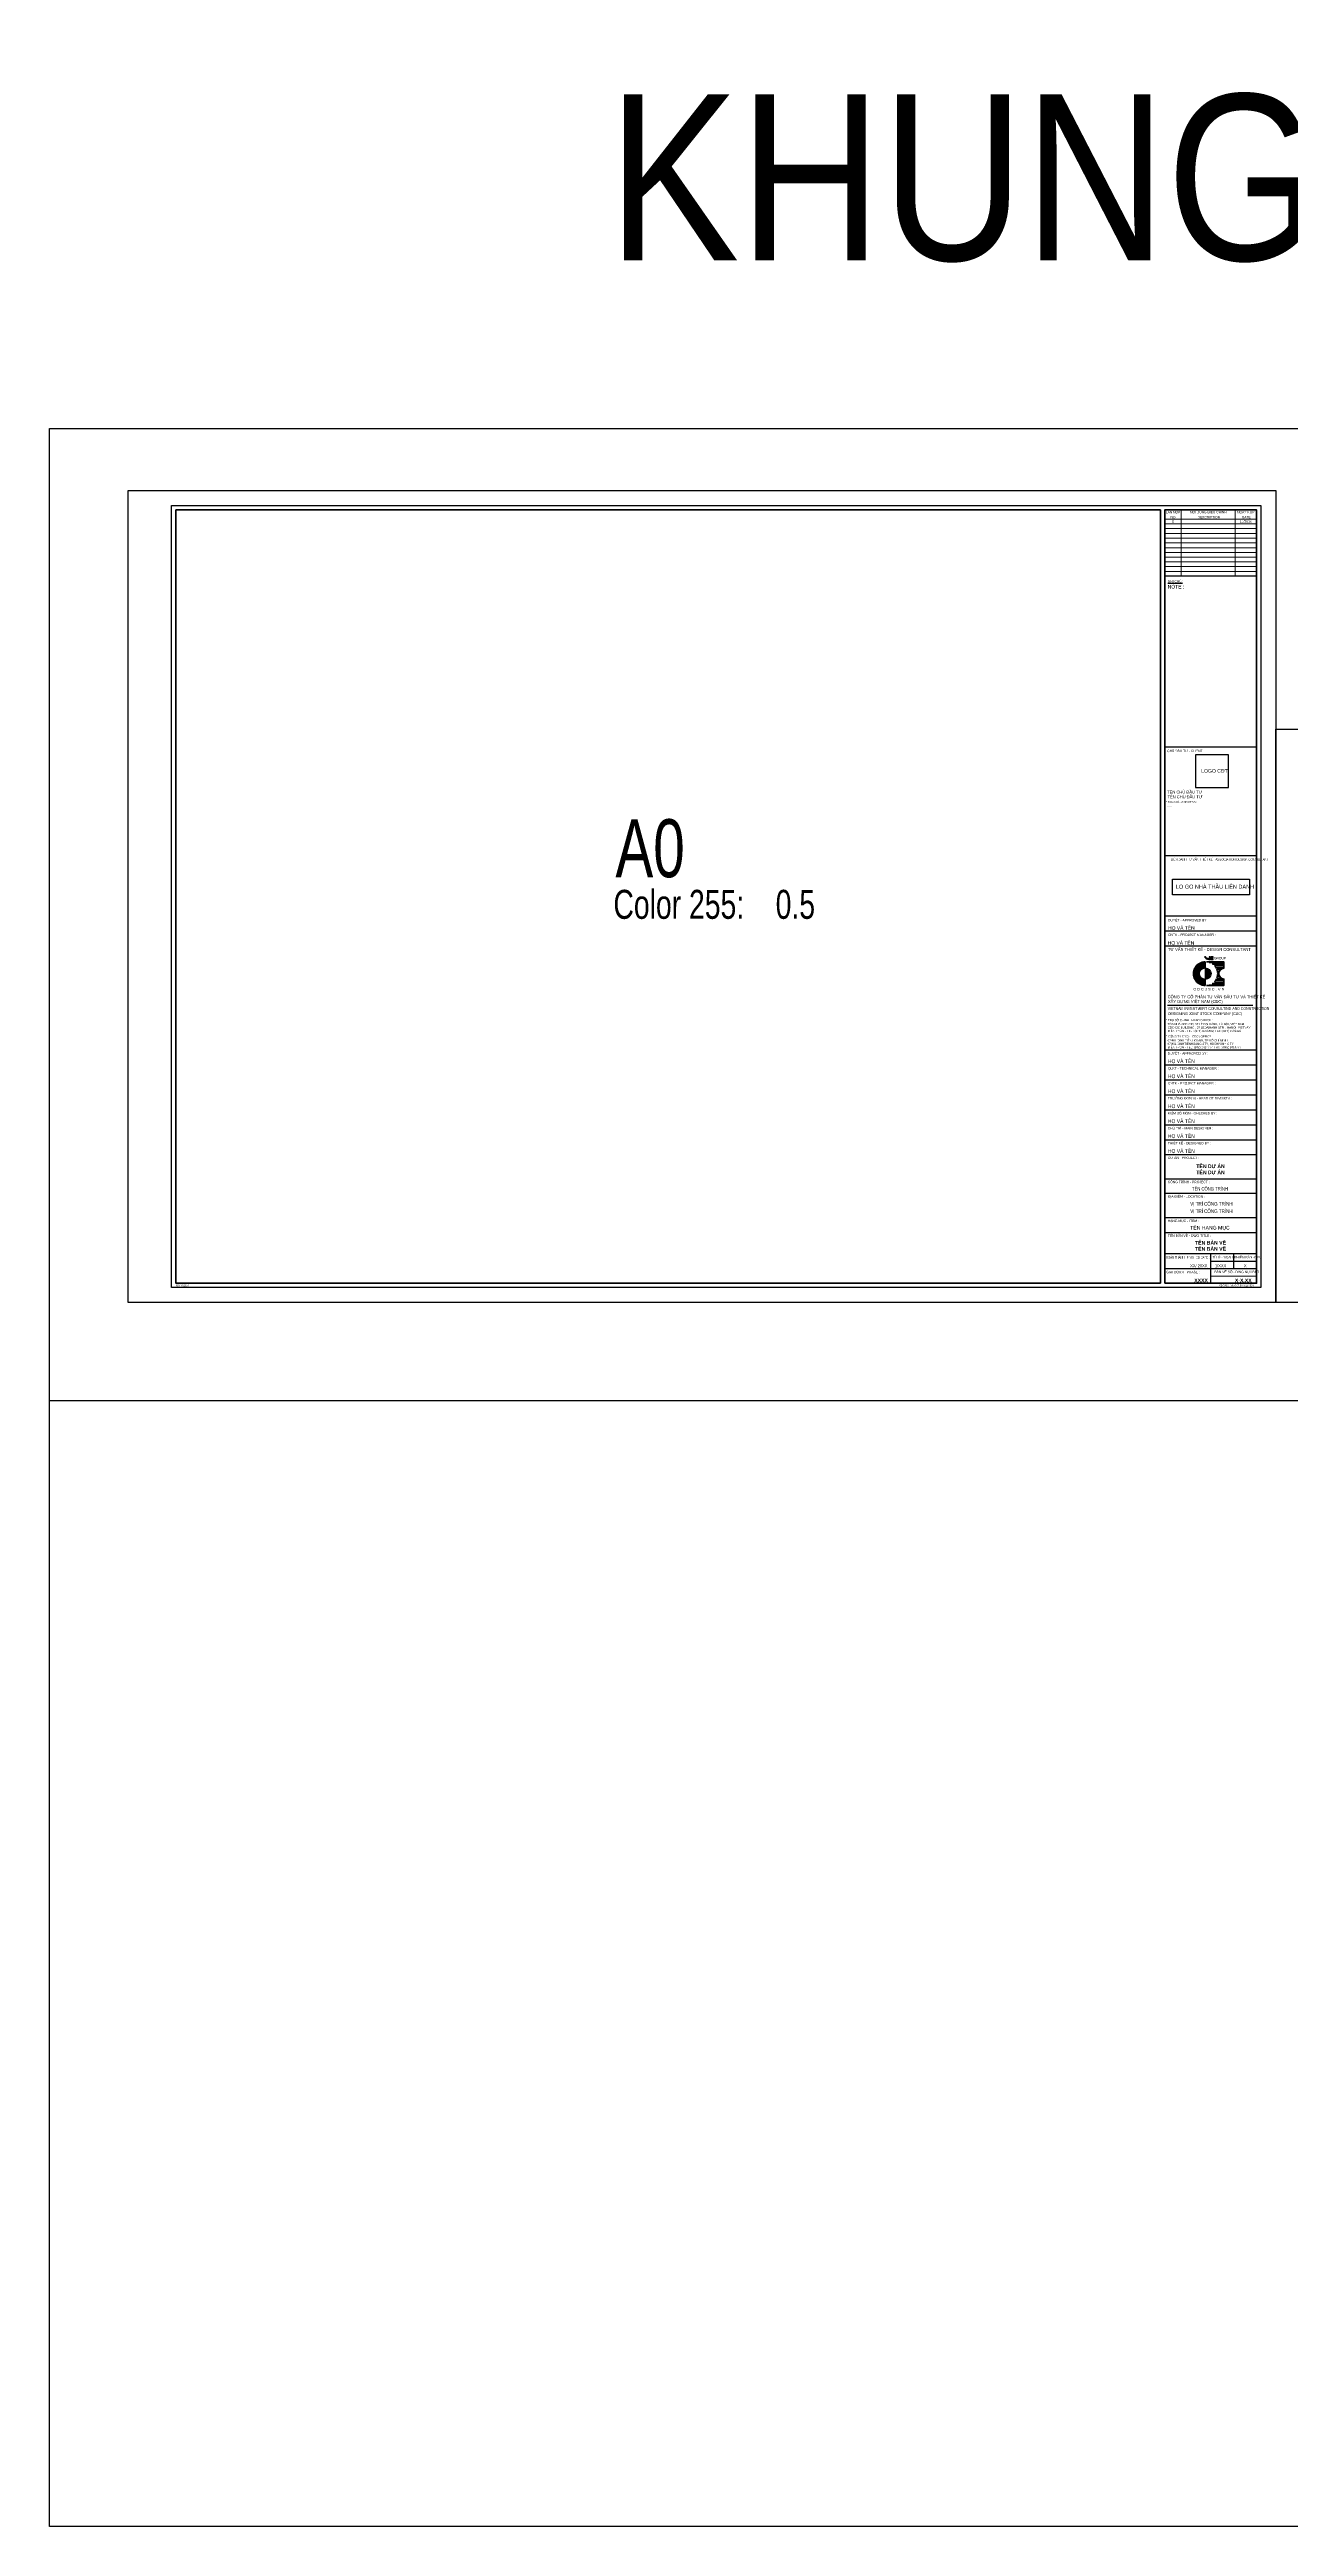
# Model space of a CAD drawing. Header units: millimetres. Extents: x 44 to 16922, y -171 to 5129.
# Drawn here: x 13624 to 14908, y 1563 to 4128 of the extents above; entities that cross this region are included whole.
import ezdxf
from ezdxf.enums import TextEntityAlignment as Align

# ---------------------------------------------------------------- set-up
doc = ezdxf.new("R2010")
doc.units = ezdxf.units.MM
doc.layers.add('CDC -TEXT KHUNG', color=7, linetype='Continuous', lineweight=15)
doc.layers.add('CDC-KHUNGTEN', color=7, linetype='Continuous')
doc.styles.add('Arial', font='arial.ttf', dxfattribs={"width": 0.9, "height": 525})
doc.styles.add('Arial_4', font='arial.ttf', dxfattribs={"width": 0.75, "height": 3})
doc.styles.add('Arial_B_3', font='arialbd.ttf', dxfattribs={"width": 0.75, "height": 3})
doc.styles.add('KT CDC', font='arial.ttf', dxfattribs={"width": 0.85, "height": 200})

# ---------------------------------------------------------------- blocks, each defined once
blk = doc.blocks.new('LOGOmoi')
at = {"layer": 'CDC-KHUNGTEN', "true_color": 0x00fa3e}
h = blk.add_hatch(color=100, dxfattribs=at)
edge = h.paths.add_edge_path()
edge.add_arc((0.02, 0), 1.87, 90, 270)
edge.add_line((0.02, -1.88), (0.02, -3.84))
edge.add_line((0.02, -3.84), (-0.17, -3.84))
edge.add_line((-0.17, -3.84), (-0.36, -3.83))
edge.add_line((-0.36, -3.83), (-0.55, -3.8))
edge.add_line((-0.55, -3.8), (-0.73, -3.77))
edge.add_line((-0.73, -3.77), (-0.92, -3.73))
edge.add_line((-0.92, -3.73), (-1.1, -3.68))
edge.add_line((-1.1, -3.68), (-1.28, -3.62))
edge.add_line((-1.28, -3.62), (-1.45, -3.55))
edge.add_line((-1.45, -3.55), (-1.63, -3.48))
edge.add_line((-1.63, -3.48), (-1.79, -3.39))
edge.add_line((-1.79, -3.39), (-1.96, -3.3))
edge.add_line((-1.96, -3.3), (-2.12, -3.2))
edge.add_line((-2.12, -3.2), (-2.27, -3.09))
edge.add_line((-2.27, -3.09), (-2.42, -2.97))
edge.add_line((-2.42, -2.97), (-2.56, -2.85))
edge.add_line((-2.56, -2.85), (-2.7, -2.72))
edge.add_line((-2.7, -2.72), (-2.83, -2.58))
edge.add_line((-2.83, -2.58), (-2.95, -2.44))
edge.add_line((-2.95, -2.44), (-3.07, -2.29))
edge.add_line((-3.07, -2.29), (-3.18, -2.14))
edge.add_line((-3.18, -2.14), (-3.28, -1.98))
edge.add_line((-3.28, -1.98), (-3.37, -1.81))
edge.add_line((-3.37, -1.81), (-3.46, -1.64))
edge.add_line((-3.46, -1.64), (-3.53, -1.47))
edge.add_line((-3.53, -1.47), (-3.6, -1.3))
edge.add_line((-3.6, -1.3), (-3.66, -1.12))
edge.add_line((-3.66, -1.12), (-3.71, -0.93))
edge.add_line((-3.71, -0.93), (-3.75, -0.75))
edge.add_line((-3.75, -0.75), (-3.79, -0.56))
edge.add_line((-3.79, -0.56), (-3.81, -0.38))
edge.add_line((-3.81, -0.38), (-3.82, -0.19))
edge.add_line((-3.82, -0.19), (-3.83, 0))
edge.add_line((-3.83, 0), (-3.82, 0.19))
edge.add_line((-3.82, 0.19), (-3.81, 0.38))
edge.add_line((-3.81, 0.38), (-3.79, 0.56))
edge.add_line((-3.79, 0.56), (-3.75, 0.75))
edge.add_line((-3.75, 0.75), (-3.71, 0.93))
edge.add_line((-3.71, 0.93), (-3.66, 1.12))
edge.add_line((-3.66, 1.12), (-3.6, 1.3))
edge.add_line((-3.6, 1.3), (-3.53, 1.47))
edge.add_line((-3.53, 1.47), (-3.46, 1.64))
edge.add_line((-3.46, 1.64), (-3.37, 1.81))
edge.add_line((-3.37, 1.81), (-3.28, 1.98))
edge.add_line((-3.28, 1.98), (-3.18, 2.14))
edge.add_line((-3.18, 2.14), (-3.07, 2.29))
edge.add_line((-3.07, 2.29), (-2.95, 2.44))
edge.add_line((-2.95, 2.44), (-2.83, 2.58))
edge.add_line((-2.83, 2.58), (-2.7, 2.72))
edge.add_line((-2.7, 2.72), (-2.56, 2.85))
edge.add_line((-2.56, 2.85), (-2.42, 2.97))
edge.add_line((-2.42, 2.97), (-2.27, 3.09))
edge.add_line((-2.27, 3.09), (-2.12, 3.2))
edge.add_line((-2.12, 3.2), (-1.96, 3.3))
edge.add_line((-1.96, 3.3), (-1.79, 3.39))
edge.add_line((-1.79, 3.39), (-1.63, 3.48))
edge.add_line((-1.63, 3.48), (-1.45, 3.55))
edge.add_line((-1.45, 3.55), (-1.28, 3.62))
edge.add_line((-1.28, 3.62), (-1.1, 3.68))
edge.add_line((-1.1, 3.68), (-0.92, 3.73))
edge.add_line((-0.92, 3.73), (-0.73, 3.77))
edge.add_line((-0.73, 3.77), (-0.55, 3.8))
edge.add_line((-0.55, 3.8), (-0.36, 3.83))
edge.add_line((-0.36, 3.83), (-0.17, 3.84))
edge.add_line((-0.17, 3.84), (0.02, 3.84))
edge.add_line((0.02, 3.84), (0.02, 1.87))
at = {"layer": 'CDC-KHUNGTEN'}
h = blk.add_hatch(color=1, dxfattribs=at)
h.paths.add_polyline_path([(1.46, 5.45), (1.26, 5.45), (1.26, 4.88), (1.21, 4.88, -0.237912), (0.06, 5.45), (-0.2, 5.45, 0.272847), (1.14, 4.66), (1.46, 4.66)])
h.paths.add_polyline_path([(2.59, 5.45), (1.8, 5.45, 0.414214), (1.54, 5.2), (1.54, 4.92, 0.414214), (1.8, 4.66), (2.59, 4.66), (2.59, 4.87), (1.8, 4.87, -0.414214), (1.74, 4.92), (1.74, 5.2, -0.414214), (1.8, 5.25), (2.59, 5.25)])
at = {"layer": 'CDC-KHUNGTEN', "true_color": 0xc20000}
blk.add_hatch(color=12, dxfattribs=at).paths.add_polyline_path([(0.02, 1.87), (0.02, -1.81), (0.02, -1.88, 0.414214), (1.89, 0, 0.414214)])
at = {"layer": 'CDC-KHUNGTEN', "color": 102}
for p, q in [((0.02, 3.84), (0.02, -3.85)), ((0.42, 3.85), (6.1, 3.85)), ((1.28, 3.7), (5.24, 3.7)), ((2.3, 3.24), (6.1, 3.24)), ((2.51, 3.09), (4.01, 3.09)), ((3.03, 2.63), (6.1, 2.63)), ((3.16, 2.49), (3.36, 2.49)), ((3.4, 2.17), (6.1, 2.17)), ((3.49, 2.03), (6.1, 2.03)), ((3.64, 2.78), (6.1, 2.78)), ((3.74, 1.57), (5.37, 1.57)), ((3.8, 1.42), (5.15, 1.42)), ((3.95, 0.96), (4.75, 0.96)), ((3.98, 0.81), (4.66, 0.81)), ((4.05, 0.35), (4.51, 0.35)), ((4.06, 0.2), (4.49, 0.2)), ((4.47, 3.39), (6.1, 3.39)), ((6.1, 3.85), (6.1, 1.81)), ((0.01, -3.84), (0.02, -3.84)), ((0.42, -3.84), (6.1, -3.84)), ((1.28, -3.7), (5.24, -3.7)), ((2.3, -3.24), (6.1, -3.24)), ((2.51, -3.09), (4.01, -3.09)), ((3.03, -2.63), (6.1, -2.63)), ((3.16, -2.49), (3.36, -2.49)), ((3.4, -2.17), (6.1, -2.17)), ((3.49, -2.03), (6.1, -2.03)), ((3.64, -2.78), (6.1, -2.78)), ((3.74, -1.57), (5.37, -1.57)), ((3.8, -1.42), (5.15, -1.42)), ((3.95, -0.96), (4.75, -0.96)), ((3.98, -0.81), (4.66, -0.81)), ((4.05, -0.35), (4.51, -0.35)), ((4.06, -0.2), (4.49, -0.2)), ((4.47, -3.39), (6.1, -3.39)), ((6.1, -1.79), (6.1, -3.84))]:
    blk.add_line(p, q, dxfattribs=at)
at = {"layer": 'CDC-KHUNGTEN', "color": 1}
for points in [[(1.46, 5.45), (1.26, 5.45), (1.26, 4.88), (1.21, 4.88, -0.237912), (0.06, 5.45), (-0.2, 5.45, 0.272847), (1.14, 4.66), (1.46, 4.66)], [(2.59, 5.45), (1.8, 5.45, 0.414214), (1.54, 5.2), (1.54, 4.92, 0.414214), (1.8, 4.66), (2.59, 4.66), (2.59, 4.87), (1.8, 4.87, -0.414214), (1.74, 4.92), (1.74, 5.2, -0.414214), (1.8, 5.25), (2.59, 5.25)]]:
    blk.add_lwpolyline(points, format="xyb", close=True, dxfattribs=at)
at = {"layer": 'CDC-KHUNGTEN', "color": 7, "lineweight": 40}
blk.add_lwpolyline([(0.42, 3.85), (6.1, 3.85), (6.1, 1.81, 0.905134), (6.1, -1.79), (6.1, -3.84), (0.42, -3.84)], format="xyb", dxfattribs=at)
at = {"layer": 'CDC-KHUNGTEN', "color": 102}
blk.add_circle((0.02, 0), 1.87, dxfattribs=at)
at = {"layer": 'CDC-KHUNGTEN', "color": 7, "lineweight": 40}
blk.add_arc((0, 0), 3.85, 89.74488, 270.25512, dxfattribs=at)
at = {"layer": 'CDC-KHUNGTEN', "color": 112}
blk.add_ellipse((0.22, 0), major_axis=(-2.72, 2.72), ratio=1, start_param=-1.064136, end_param=-0.838054, dxfattribs=at)
at = {"layer": 'CDC-KHUNGTEN', "color": 102}
for centre, major_axis, start_param, end_param in [((0.22, 0), (-2.72, 2.72), -1.423028, -1.355019), ((0.22, 0), (2.72, 2.72), 6.199614, 6.251308), ((6.3, 0), (-2.72, 2.72), 0.083571, 0.124553), ((0.22, 0), (-2.72, 2.72), 4.527318, 4.587836), ((0.22, 0), (-2.72, 2.72), 4.346177, 4.481253), ((6.3, 0), (-2.72, 2.72), -0.147768, -0.022458), ((0.22, 0), (-2.72, 2.72), 4.178765, 4.304301), ((0.22, 0), (2.72, 2.72), 5.589142, 5.7099), ((0.22, 0), (2.72, 2.72), 5.445131, 5.550443), ((6.3, 0), (2.72, 2.72), 1.064136, 1.278853), ((6.27, 0.01), (1.28, 1.28), 0.884906, 3.827483), ((0.22, 0.01), (2.72, 2.72), 3.979647, 4.205729), ((0.22, 0), (-2.72, 2.72), 2.925816, 2.993825), ((0.22, 0), (-2.72, 2.72), 3.17347, 3.225164), ((0.22, 0), (2.72, 2.72), 4.836942, 4.89746), ((6.3, 0), (-2.72, 2.72), 1.446243, 1.487225), ((0.22, 0), (2.72, 2.72), 4.943525, 5.078601), ((6.3, 0), (-2.72, 2.72), 1.538919, 1.718564), ((0.22, 0), (-2.72, 2.72), 3.549681, 3.675216), ((0.22, 0), (-2.72, 2.72), 3.714878, 3.835636), ((6.3, 0), (2.72, 2.72), 3.433536, 3.648253)]:
    blk.add_ellipse(centre, major_axis=major_axis, ratio=1, start_param=start_param, end_param=end_param, dxfattribs=at)
at = {"layer": 'CDC-KHUNGTEN', "color": 1, "style": 'KT CDC', "width": 0.85}
blk.add_text('GROUP', height=0.792, dxfattribs=at).set_placement((2.85, 4.67))
at = {"layer": 'CDC-KHUNGTEN', "color": 102, "style": 'KT CDC', "width": 1.15}
blk.add_text('C D C J S C . V N', height=0.8, dxfattribs=at).set_placement((-3.92, -5.47))
blk = doc.blocks.new('asd')
at = {"layer": 'CDC -TEXT KHUNG'}
blk.add_line((2852742, 1193196.3), (2852789.3, 1193196.3), dxfattribs=at)
at = {"layer": 'CDC-KHUNGTEN', "lineweight": 25}
for p, q in [((2852789.3, 1193538.1), (2852694.3, 1193538.1)), ((2852789.3, 1193430.2), (2852694.3, 1193430.2)), ((2852789.3, 1193414.7), (2852694.3, 1193414.7)), ((2852789.3, 1193399.2), (2852694.3, 1193399.2)), ((2852789.3, 1193383.7), (2852694.3, 1193383.7)), ((2852789.3, 1193368.2), (2852694.3, 1193368.2)), ((2852789.3, 1193352.7), (2852694.3, 1193352.7)), ((2852789.3, 1193337.2), (2852694.3, 1193337.2)), ((2852789.3, 1193321.7), (2852694.3, 1193321.7)), ((2852789.3, 1193296.7), (2852694.3, 1193296.7)), ((2852789.3, 1193281.7), (2852694.3, 1193281.7)), ((2852789.3, 1193256.7), (2852694.3, 1193256.7)), ((2852789.3, 1193241.2), (2852694.3, 1193241.2)), ((2852789.3, 1193219.2), (2852694.3, 1193219.2)), ((2852742, 1193188.8), (2852742, 1193219.2)), ((2852765.7, 1193203.8), (2852765.7, 1193219.2)), ((2852789.3, 1193203.8), (2852694.3, 1193203.8)), ((2852789.3, 1193211.3), (2852742, 1193211.3))]:
    blk.add_line(p, q, dxfattribs=at)
at = {"layer": 'CDC-KHUNGTEN'}
blk.add_line((2852697.1, 1193476.8), (2852785.4, 1193476.8), dxfattribs=at)
at = {"layer": 'CDC-KHUNGTEN', "xscale": 3.170676166777346, "yscale": 3.170676166777346, "zscale": 3.170676166777346}
blk.add_blockref('LOGOmoi', (2852736.1, 1193509.5), dxfattribs=at)
at = {"layer": 'CDC -TEXT KHUNG', "style": 'Arial_B_3', "width": 0.8}
for s, p in [('TÊN DỰ ÁN', (2852741.6, 1193308.1)), ('TÊN DỰ ÁN', (2852741.6, 1193301.8)), ('TÊN BẢN VẼ', (2852741.6, 1193228.9)), ('TÊN BẢN VẼ', (2852741.6, 1193222.5))]:
    blk.add_text(s, height=3.8, dxfattribs=at).set_placement(p, align=Align.CENTER)
for s, p in [('XXXX', (2852738.9, 1193189.9)), ('X-X.XX', (2852784.2, 1193189.9))]:
    blk.add_text(s, height=3.8, dxfattribs=at).set_placement(p, align=Align.RIGHT)
at = {"layer": 'CDC -TEXT KHUNG', "style": 'KT CDC', "width": 1.15}
for s, p in [('- ISO 06/2019 -', (2851669.2, 1193185.8)), ('- CDCJSC . VN GIỮ BẢN QUYỂN -', (2852749.2, 1193185.8))]:
    blk.add_text(s, height=1.5, dxfattribs=at).set_placement(p)
at = {"layer": 'CDC-KHUNGTEN'}
for s, height, style, width, p in [('CÔNG TY CỔ PHẦN TƯ VẤN ÐẦU TƯ VÀ THIẾT KẾ', 3, 'KT CDC', 0.84, (2852697.2, 1193484)), ('XÂY DỰNG VIỆT NAM (CDC)', 3, 'KT CDC', 0.84, (2852697.5, 1193479.1)), ('* TRỤ SỞ CHÍNH - HEAD OFFICE :', 2.2, 'KT CDC', 0.85, (2852695.5, 1193460.3)), ('VIETNAM INVESTMENT CONSULTING AND CONSTRUCTION ', 3, 'KT CDC', 0.7, (2852697.3, 1193471.9)), ('TÒA NHÀ CDC-CIC, 37 LÊ ĐẠI HÀNH, HÀ NỘI, VIỆT NAM', 2.2, 'KT CDC', 0.85, (2852697.3, 1193456.2)), ('CDC-CIC BUILDING , 37 LEDAIHANH STR. , HANOI, VIETNAM', 2.2, 'KT CDC', 0.85, (2852697.3, 1193452.6)), ('ĐIỆN THOẠI - TEL : (844) 9760402; FAX: (844) 9763122', 2.2, 'KT CDC', 0.85, (2852697.4, 1193449.1)), ('DESIGNING JOINT STOCK COMPANY (CDC)', 3, 'KT CDC', 0.7, (2852697.5, 1193466.6)), ('* CÔNG TY CDCs - CDCs OFFICE :', 2.2, 'KT CDC', 0.85, (2852695.5, 1193443.4)), ('67/46L ĐINH TIÊN HOÀNG, TP HỒ CHÍ MINH', 2.2, 'KT CDC', 0.85, (2852697.2, 1193439.3)), ('67/46L DINHTIENHOANG STR, HOCHIMINH CITY', 2.2, 'KT CDC', 0.85, (2852697.2, 1193435.7)), ('ĐIỆN THOẠI - TEL: (848) 8414777; FAX : (848) 8414777', 2.2, 'KT CDC', 0.85, (2852697.4, 1193432.2)), ('DUYỆT - APPROVED BY :', 2.5, 'Arial', 0.8, (2852697.4, 1193425.7)), ('QLKT - TECHNICAL MANAGER :', 2.5, 'Arial', 0.8, (2852697.4, 1193410.2)), ('TRƯỞNG ĐƠN VỊ - HEAD OF DIVISION :', 2.5, 'Arial', 0.8, (2852697.4, 1193379.2)), ('CNTK - PROJECT MANAGER :', 2.5, 'Arial', 0.8, (2852697.4, 1193394.7)), ('KIỂM BỘ MÔN - CHECKED BY :', 2.5, 'Arial', 0.8, (2852697.3, 1193363.7)), ('CHỦ TRÌ - MAIN DESIGNER :', 2.5, 'Arial', 0.8, (2852697.3, 1193348.2)), ('THIẾT KẾ - DESIGNED BY :', 2.5, 'Arial', 0.8, (2852697.5, 1193332.7)), ('DỰ ÁN - PROJECT :  ', 2.5, 'Arial', 0.8, (2852697.5, 1193317.6)), ('CÔNG TRÌNH - PROJECT :  ', 2.5, 'Arial', 0.8, (2852697.3, 1193292.5)), ('ĐỊA ĐIỂM - LOCATION :', 2.5, 'Arial', 0.8, (2852697.5, 1193277.4)), ('HẠNG MỤC - ITEM : ', 2.5, 'Arial', 0.8, (2852697.3, 1193252.2)), ('TÊN BẢN VẼ - DWG TITLE :', 2.5, 'Arial', 0.8, (2852697.5, 1193236.9)), ('GIAI ĐOẠN - PHASE :', 2.5, 'Arial', 0.8, (2852695.8, 1193199.2)), ('TỈ LỆ - SCALE :', 2.5, 'Arial', 0.8, (2852743.6, 1193214.5)), ('BẢN VẼ SỐ - DWG NUMBER :', 2.5, 'Arial', 0.8, (2852745.6, 1193199.3)), ('PHIÊN BẢN -REV', 2.5, 'Arial', 0.8, (2852766.1, 1193214.5))]:
    blk.add_text(s, height=height, dxfattribs=dict(at, style=style, width=width)).set_placement(p)
at = {"layer": 'CDC-KHUNGTEN', "style": 'KT CDC'}
for s, width, p in [('VỊ TRÍ CÔNG TRÌNH', 0.7, (2852742.5, 1193269.2)), ('TÊN CÔNG TRÌNH', 0.65, (2852741, 1193284.8)), ('TÊN HẠNG MỤC', 0.8, (2852741, 1193244.5)), ('VỊ TRÍ CÔNG TRÌNH', 0.7, (2852742.5, 1193261.6))]:
    blk.add_text(s, height=3.8, dxfattribs=dict(at, width=width)).set_placement(p, align=Align.CENTER)
at = {"layer": 'CDC-KHUNGTEN', "style": 'Arial', "width": 0.821979}
blk.add_text('HOÀN THÀNH - FINISHED DATE :', height=2.5, dxfattribs=at).set_placement((2852695.6, 1193214.4), (2852740.6, 1193214.4), align=Align.FIT)
at = {"layer": 'CDC-KHUNGTEN', "style": 'Arial', "width": 0.9}
for s, p in [('XX/ 20XX', (2852738.4, 1193205.5)), ('1/XXX', (2852757.8, 1193205.5)), ('X', (2852778.9, 1193205.5))]:
    blk.add_text(s, height=3, dxfattribs=at).set_placement(p, align=Align.RIGHT)
at = {"layer": 'CDC-KHUNGTEN', "char_height": 3.8, "width": 58.319, "attachment_point": 1, "line_spacing_factor": 0.941778, "style": 'KT CDC'}
for insert in [(2852697.5, 1193420.7), (2852697.5, 1193405.2), (2852697.5, 1193389.7), (2852697.5, 1193374.2), (2852697.5, 1193358.7), (2852697.5, 1193343.2), (2852697.5, 1193327.7)]:
    blk.add_mtext('HỌ VÀ TÊN', dxfattribs=dict(at, insert=insert))
blk = doc.blocks.new('ghfg')
at = {"layer": 'CDC-KHUNGTEN', "lineweight": 25}
blk.add_line((2852789.6, 1193704.1), (2852682.9, 1193704.1), dxfattribs=at)
at = {"layer": 'CDC-KHUNGTEN'}
blk.add_lwpolyline([(2852756.9, 1193657.4), (2852756.9, 1193695.2), (2852718.8, 1193695.2), (2852718.8, 1193657.4)], close=True, dxfattribs=at)
for s, height, style, width, p in [('CHỦ ĐẦU TƯ - CLIENT', 2.8, 'KT CDC', 0.85, (2852685.9, 1193698.4)), ('LOGO CĐT', 4.2, 'Arial', 0.8, (2852725.3, 1193674.5)), ('* ĐỊA CHỈ - ADDRESS :', 2.464, 'KT CDC', 0.8, (2852684.3, 1193639.3)), ('TÊN CHỦ ĐẦU TƯ', 3.36, 'KT CDC', 0.84, (2852685.9, 1193650.4)), ('TÊN CHỦ ĐẦU TƯ', 3.36, 'KT CDC', 0.84, (2852686.2, 1193644.9)), ('......', 2.46, 'KT CDC', 0.8, (2852686.2, 1193634.8))]:
    blk.add_text(s, height=height, dxfattribs=dict(at, style=style, width=width)).set_placement(p)

msp = doc.modelspace()

# ---------------------------------------------------------------- linework, layer by layer
for points in [[(13624, 3735.8), (16922.2, 3735.8), (16922.2, 1562.9), (13624, 1562.9)], [(14786.3, 3269.1), (14866, 3269.1), (14866, 3252.7), (14786.3, 3252.7)]]:
    msp.add_lwpolyline(points, close=True)
at = {"layer": 'CDC-KHUNGTEN', "lineweight": 9}
for p, q in [((14795.3, 3651.5), (14795.3, 3582.9)), ((14851, 3651.5), (14851, 3582.9)), ((14873.3, 3641.9), (14778.3, 3641.9)), ((14873.3, 3637), (14778.3, 3637)), ((14873.3, 3632.1), (14778.3, 3632.1)), ((14873.3, 3627.1), (14778.3, 3627.1)), ((14873.3, 3622.2), (14778.3, 3622.2)), ((14873.3, 3617.3), (14778.3, 3617.3)), ((14873.3, 3612.4), (14778.3, 3612.4)), ((14873.3, 3607.5), (14778.3, 3607.5)), ((14873.3, 3602.6), (14778.3, 3602.6)), ((14873.3, 3597.7), (14778.3, 3597.7)), ((14873.3, 3592.8), (14778.3, 3592.8)), ((14873.3, 3587.9), (14778.3, 3587.9))]:
    msp.add_line(p, q, dxfattribs=at)
at = {"layer": 'CDC-KHUNGTEN', "lineweight": 25}
msp.add_line((14873.3, 3582.9), (14778.3, 3582.9), dxfattribs=at)
at = {"layer": 'CDC-KHUNGTEN'}
for p, q in [((14873.3, 3293.2), (14778.7, 3293.2)), ((14873.3, 3230.7), (14778.7, 3230.7)), ((14873.3, 3215.2), (14778.7, 3215.2)), ((16922.2, 2728.8), (13624, 2728.8))]:
    msp.add_line(p, q, dxfattribs=at)
at = {"layer": 'CDC-KHUNGTEN', "color": 8}
msp.add_lwpolyline([(13750.3, 2846), (13750.3, 3656), (14877.8, 3656), (14877.8, 2846)], close=True, dxfattribs=at)
at = {"layer": 'CDC-KHUNGTEN', "color": 255, "lineweight": 60}
msp.add_lwpolyline([(14773.8, 2850.5), (13754.8, 2850.5), (13754.8, 3651.5), (14773.8, 3651.5), (14773.8, 2850.5)], dxfattribs=at)
msp.add_lwpolyline([(14778.3, 2850.5), (14778.3, 3651.5), (14873.3, 3651.5), (14873.3, 2850.5)], close=True, dxfattribs=at)
at = {"layer": 'Defpoints', "color": 1, "ltscale": 0.2}
for points in [[(13705.3, 2830.5), (13705.3, 3671.5), (14893.3, 3671.5), (14893.3, 2830.5), (13705.3, 2830.5)], [(14893.3, 2830.5), (14893.3, 3424.5), (15734.3, 3424.5), (15734.3, 2830.5), (14893.3, 2830.5)]]:
    msp.add_lwpolyline(points, close=True, dxfattribs=at)

# ---------------------------------------------------------------- block references
at = {"layer": 'CDC -TEXT KHUNG', "xscale": 0.8928571427240968, "yscale": 0.8928571427240968, "zscale": 0.8928571427240968}
msp.add_blockref('ghfg', (-2532260.2, -1062401.5), dxfattribs=at)
at = {"layer": 'CDC -TEXT KHUNG'}
msp.add_blockref('asd', (-2837916, -1190338.3), dxfattribs=at)

# ---------------------------------------------------------------- texts
at = {"color": 6, "style": 'KT CDC', "width": 0.85}
msp.add_text('KHUNG TÊN LIÊN DANH', height=171.875, dxfattribs=at).set_placement((14201.8, 3910))
at = {"layer": 'CDC -TEXT KHUNG', "style": 'KT CDC', "width": 0.85}
for s, p in [('NO', (14784.2, 3642.7)), ('DESCRIPTION', (14812.2, 3642.7)), ('DATE', (14858.1, 3642.7))]:
    msp.add_text(s, height=2.5, dxfattribs=at).set_placement(p)
at = {"layer": 'CDC -TEXT KHUNG', "color": 7, "style": 'KT CDC', "width": 0.7}
for s, height, p in [('A0', 60, (14209.7, 3271.1)), ('Color 255:    0.5', 30, (14207.6, 3228))]:
    msp.add_text(s, height=height, dxfattribs=at).set_placement(p)
at = {"layer": 'CDC -TEXT KHUNG', "style": 'KT CDC', "width": 0.85}
msp.add_text('TƯ VẤN THIẾT KẾ - DESIGN CONSULTANT', height=3.1, dxfattribs=at).set_placement((14824.5, 3194.7), align=Align.CENTER)
at = {"layer": 'CDC -TEXT KHUNG', "char_height": 2.5, "attachment_point": 2, "line_spacing_factor": 0.941778, "style": 'KT CDC'}
for s, insert, width in [('LẦN NỘP', (14786.8, 3650.5), 18.467), ('NỘI DUNG ĐIỀU CHỈNH', (14823.4, 3650.5), 47.02), ('NGÀY NỘP', (14862.1, 3650.5), 46.663), ('O', (14786.8, 3640.8), 3.273), ('11/2016', (14862.1, 3640.8), 15.256)]:
    msp.add_mtext(s, dxfattribs=dict(at, insert=insert, width=width))
at = {"layer": 'CDC-KHUNGTEN'}
for s, height, style, width, p in [('NOTE :', 3.8, 'Arial_4', 0.85, (14781.3, 3570.1)), ('LIÊN DANH TƯ VẤN THIẾT KẾ - ASSOCIATION DESIGN CONSULTANT', 2.5, 'KT CDC', 0.7, (14784.6, 3288.3)), ('LO GO NHÀ THẦU LIÊN DANH', 4.2, 'KT CDC', 0.85, (14789.8, 3259.2)), ('DUYỆT - APPROVED BY :', 2.5, 'Arial', 0.8, (14781.6, 3225.4)), ('CNTK - PROJECT MANAGER :', 2.5, 'Arial', 0.8, (14781.7, 3210.2)), ('HỌ VÀ TÊN', 3.75, 'KT CDC', 0.85, (14781.7, 3216.6)), ('HỌ VÀ TÊN', 3.75, 'KT CDC', 0.85, (14781.3, 3201.1))]:
    msp.add_text(s, height=height, dxfattribs=dict(at, style=style, width=width)).set_placement(p)
at = {"layer": 'CDC-KHUNGTEN', "insert": (14781.3, 3578.8), "char_height": 2.5, "width": 23.736, "attachment_point": 1, "style": 'Arial'}
msp.add_mtext('{\\LGHI CHÚ:}', dxfattribs=at)

doc.saveas('drawing.dxf')
